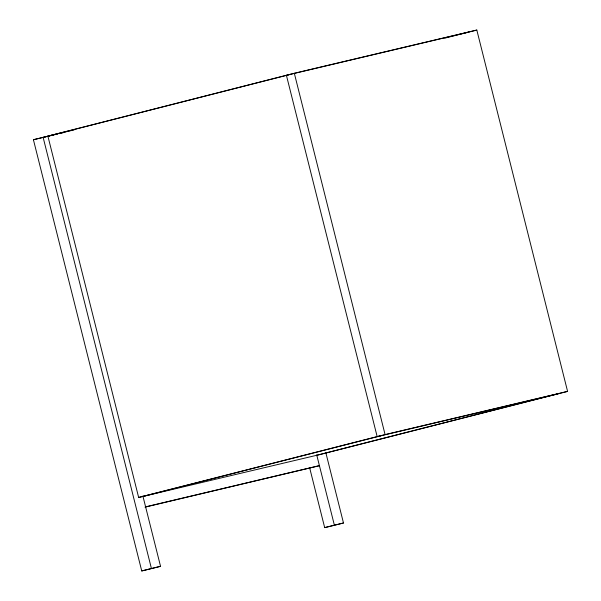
<?xml version="1.0" encoding="UTF-8"?>
<svg xmlns="http://www.w3.org/2000/svg" width="601" height="601" viewBox="0 0 601 601"><rect width="100%" height="100%" fill="white"/><g stroke="black" fill="none" stroke-linecap="round" stroke-linejoin="round"><path stroke-width="0.9" d="M142.888 496.028L160.542 566.322L141.738 570.95L33.416 139.725L52.227 135.09M294.325 73.277L47.892 136.119L138.651 497.455L321.144 454.236L567.584 391.386L476.818 30.05L294.325 73.277L385.091 434.613L567.584 391.386M43.422 137.336L290.516 74.321M444.838 38.133L454.814 35.587M456.632 35.121L476.818 30.05M138.651 497.455L385.091 434.613M142.76 496.486L381.274 435.657M317.035 455.205L555.557 394.384M141.738 570.95L160.542 566.322M309.598 467.578L324.683 527.618L343.487 522.99L325.892 452.936M343.487 522.99L324.683 527.618M468.9 32.071L286.407 75.29L377.173 436.634L559.659 393.407M53.136 134.879L66.786 131.642M68.604 131.213L74.066 129.921M33.416 139.725L42.543 137.561M43.452 137.344L57.103 134.113M61.655 133.031L64.382 132.385M145.6 506.838L319.424 465.67L145.021 507.154M316.704 454.852L334.366 525.146M43.099 137.253L151.414 568.478"/></g></svg>
